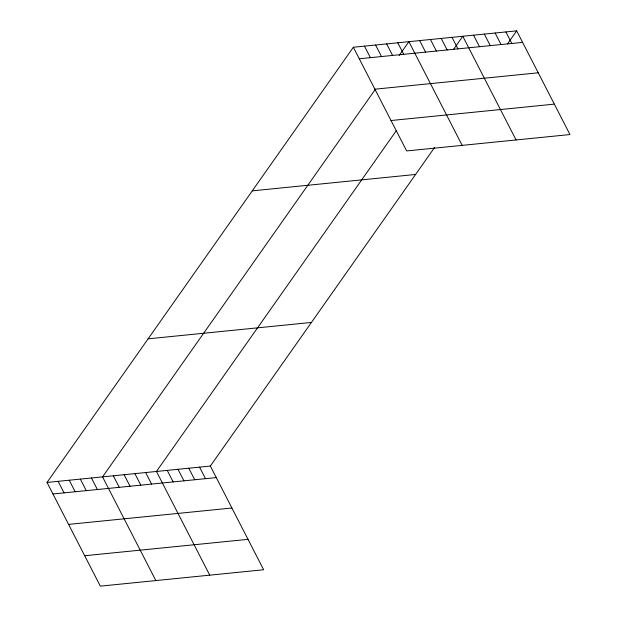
<?xml version="1.0" encoding="UTF-8"?>
<svg xmlns="http://www.w3.org/2000/svg" width="617" height="617" viewBox="0 0 617 617"><rect width="100%" height="100%" fill="white"/><g stroke="black" fill="none" stroke-linecap="round" stroke-linejoin="round"><path stroke-width="0.93" d="M434.507 147.586L210.343 466.059L263.644 569.753L100.324 586.15L47.023 482.448L353.356 47.247L516.676 30.85L569.977 134.552L406.657 150.941L353.356 47.247M375.375 89.288L102.553 476.879L155.846 580.574M399.16 55.491L408.886 41.671L462.179 145.373M396.291 130.727L156.448 471.465L209.741 575.167M453.595 49.314L462.781 36.256L516.074 139.959M507.49 43.907L516.676 30.85M359.287 58.777L522.607 42.388M374.92 89.195L538.24 72.798M391.024 120.531L554.344 104.134M252.268 190.861L415.588 174.464M148.119 338.833L311.438 322.436M47.023 482.448L210.343 466.059M52.954 493.986L216.274 477.589M68.587 524.396L231.907 508.007M84.691 555.732L248.011 539.343M505.901 31.93L511.825 43.468M495.119 33.017L501.05 44.547M484.345 34.097L490.268 45.627M473.563 35.177L479.494 46.715M452.006 37.344L457.93 48.874M441.224 38.424L447.155 49.962M430.45 39.503L436.373 51.041M419.668 40.591L425.591 52.121M397.78 42.789L403.711 54.319M386.674 43.9L392.605 55.437M375.568 45.018L381.499 56.548M364.462 46.128L370.393 57.666M199.569 467.138L205.492 478.669M188.787 468.218L194.717 479.756M178.012 469.306L183.935 480.836M167.23 470.385L173.161 481.916M145.674 472.545L151.597 484.083M134.892 473.632L140.823 485.163M124.117 474.712L130.04 486.25M113.335 475.792L119.266 487.33M91.447 477.99L97.378 489.528M80.341 479.108L86.272 490.638M69.235 480.219L75.166 491.757M58.129 481.337L64.06 492.867"/></g></svg>
